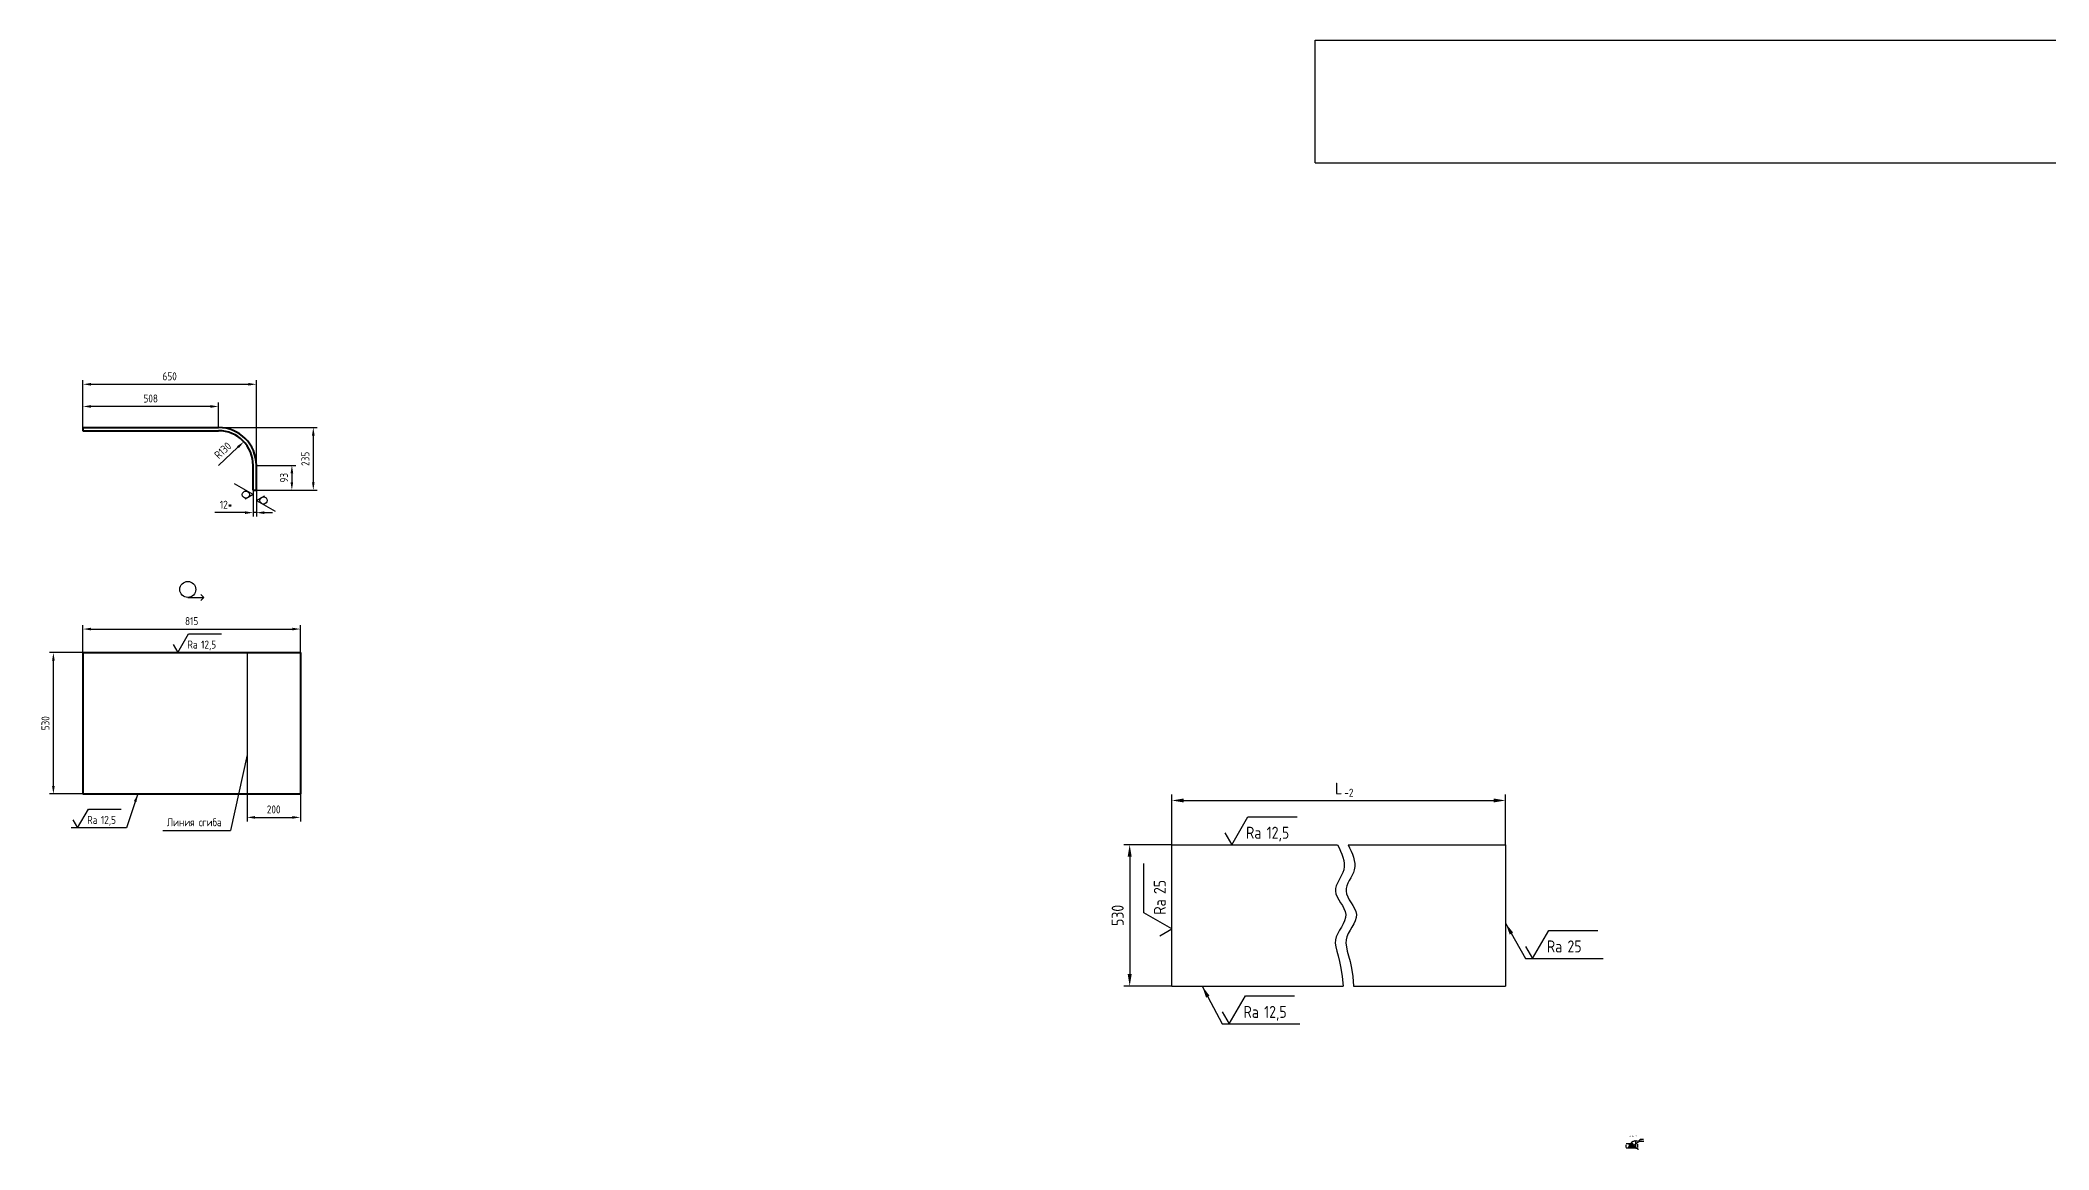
# Model space of a CAD drawing. Header units: millimetres. Extents: x -4771 to 10289, y -953 to 3206.
# Drawn here: x -4771 to 2759, y -953 to 3206 of the extents above; entities that cross this region are included whole.
import ezdxf
from ezdxf.enums import TextEntityAlignment as Align

# ---------------------------------------------------------------- set-up
doc = ezdxf.new("R2010")
doc.units = ezdxf.units.MM
doc.linetypes.add('PHANTOM', pattern=[2.5, 1.25, -0.25, 0.25, -0.25, 0.25, -0.25])
for name, color, linetype in [('Bord', 1, 'Continuous'), ('Cont', 6, 'Continuous'), ('DIM', 7, 'Continuous'), ('HATCH', 2, 'Continuous'), ('PHAN', 5, 'PHANTOM'), ('Text', 3, 'Continuous'), ('Textb', 6, 'Continuous')]:
    doc.layers.add(name, color=color, linetype=linetype)
doc.styles.add('Style1', font='romans.shx', dxfattribs={"width": 0.8})
doc.dimstyles.new('Copy of LIN 15', dxfattribs={"dimscale": 15, "dimtxt": 3, "dimasz": 3, "dimexe": 1.5, "dimexo": 0, "dimgap": 1.5, "dimtad": 1, "dimdec": 4, "dimrnd": 1, "dimdsep": 46, "dimtxsty": 'Style1', "dimcen": 0, "dimdle": 2, "dimclrd": 256, "dimclrt": 3, "dimadec": 0, "dimazin": 0, "dimtfac": 0.666667, "dimtdec": 4, "dimtmove": 0, "dimatfit": 2, "dimfxl": 1, "dimtvp": 0.833333, "dimtolj": 1, "dimtzin": 0, "dimarcsym": 0})
doc.dimstyles.new('Copy of LIN_10', dxfattribs={"dimscale": 10, "dimtxt": 3, "dimasz": 3, "dimexe": 1.5, "dimexo": 0, "dimgap": 1.48, "dimtad": 1, "dimtoh": 1, "dimdec": 0, "dimzin": 13, "dimdsep": 46, "dimtxsty": 'Style1', "dimcen": 0, "dimse1": 1, "dimclrt": 3, "dimadec": 0, "dimazin": 0, "dimtfac": 1, "dimtdec": 0, "dimtmove": 0, "dimatfit": 2, "dimfxl": 1, "dimtolj": 1, "dimtzin": 13, "dimarcsym": 0})
doc.dimstyles.new('Lin', dxfattribs={"dimtxt": 3, "dimasz": 3, "dimexe": 1.25, "dimexo": 0, "dimgap": 1, "dimtad": 1, "dimdec": 3, "dimtxsty": 'Style1', "dimcen": 2.5, "dimclrt": 3, "dimadec": 0, "dimazin": 0, "dimtfac": 1, "dimtdec": 3, "dimtmove": 0, "dimatfit": 3, "dimldrblk": 'DOT', "dimfxl": 1, "dimarcsym": 0})
doc.dimstyles.new('LIN_10', dxfattribs={"dimscale": 10, "dimtxt": 3, "dimasz": 3, "dimexe": 1.5, "dimexo": 0, "dimgap": 1.48, "dimtad": 1, "dimdec": 0, "dimzin": 13, "dimdsep": 46, "dimtxsty": 'Style1', "dimcen": 0, "dimclrt": 3, "dimadec": 0, "dimazin": 0, "dimtfac": 1, "dimtdec": 0, "dimtmove": 0, "dimatfit": 2, "dimfxl": 1, "dimtolj": 1, "dimtzin": 13, "dimarcsym": 0})

# ---------------------------------------------------------------- blocks, each defined once
blk = doc.blocks.new('*D19')
at = {"layer": 'DIM', "color": 0, "lineweight": -2, "transparency": 16777216}
for p, q in [((-528.7, 190.5), (-709.2, 190.5)), ((-528.7, -339.5), (-709.2, -339.5))]:
    blk.add_line(p, q, dxfattribs=at)
at = {"layer": 'DIM', "lineweight": -2, "transparency": 16777216}
blk.add_line((-686.7, 145.5), (-686.7, -294.5), dxfattribs=at)
at = {"layer": 'DIM', "transparency": 16777216}
for points in [[(-694.2, 145.5), (-679.2, 145.5), (-686.7, 190.5)], [(-694.2, -294.5), (-679.2, -294.5), (-686.7, -339.5)]]:
    blk.add_solid(points, dxfattribs=at)
at = {"layer": 'DIM', "color": 3, "transparency": 16777216, "insert": (-731.7, -74.5), "char_height": 45, "attachment_point": 5, "rotation": 90, "style": 'Style1'}
blk.add_mtext('\\A1;530', dxfattribs=at)
blk = doc.blocks.new('*D20')
at = {"layer": 'DIM', "color": 0, "lineweight": -2, "transparency": 16777216}
for p, q in [((-528.7, 190.5), (-528.7, 378.8)), ((722.3, 190.5), (722.3, 378.8))]:
    blk.add_line(p, q, dxfattribs=at)
at = {"layer": 'DIM', "lineweight": -2, "transparency": 16777216}
blk.add_line((-483.7, 356.3), (677.3, 356.3), dxfattribs=at)
at = {"layer": 'DIM', "transparency": 16777216}
for points in [[(-483.7, 363.8), (-483.7, 348.8), (-528.7, 356.3)], [(677.3, 363.8), (677.3, 348.8), (722.3, 356.3)]]:
    blk.add_solid(points, dxfattribs=at)
at = {"layer": 'DIM', "color": 3, "transparency": 16777216, "insert": (96.8, 401.3), "char_height": 45, "attachment_point": 5, "style": 'Style1'}
blk.add_mtext('\\A1;L', dxfattribs=at)
blk = doc.blocks.new('sherISO_01')
at = {"layer": 'Text'}
blk.add_line((4.04, 7), (16.36, 7), dxfattribs=at)
blk.add_lwpolyline([(-1.73, 3), (0, 0), (4.04, 7)], dxfattribs=at)
at = {"layer": 'Text', "style": 'Style1', "width": 0.8}
blk.add_text('Ra', height=3, dxfattribs=at).set_placement((3.58, 1.5))
blk.add_attdef('12,5', (8.73, 1.5), '', height=3, dxfattribs=at)
blk = doc.blocks.new('ZNAK02')
at = {"layer": 'Textb', "style": 'Style1', "width": 0.8}
blk.add_attdef('А-А', text='', height=6, dxfattribs=at).set_placement((13.9, -0.1), align=Align.RIGHT)
blk.add_attdef('SC(1)', (14.9, -0.1), '', height=5, dxfattribs=at)
blk = doc.blocks.new('*D25')
at = {"layer": 'DIM', "color": 0, "lineweight": -2, "transparency": 16777216}
for p, q in [((1184, -931.2), (1173.9, -931.2)), ((1184.4, -947.2), (1173.9, -947.2)), ((1175.1, -944.2), (1175.1, -934.2))]:
    blk.add_line(p, q, dxfattribs=at)
at = {"layer": 'DIM', "color": 0, "transparency": 16777216}
for points in [[(1174.6, -934.2), (1175.6, -934.2), (1175.1, -931.2)], [(1174.6, -944.2), (1175.6, -944.2), (1175.1, -947.2)]]:
    blk.add_solid(points, dxfattribs=at)
at = {"layer": 'DIM', "color": 3, "transparency": 16777216, "insert": (1172.6, -939.2), "char_height": 3, "attachment_point": 5, "rotation": 90, "style": 'Style1'}
blk.add_mtext('16*', dxfattribs=at)
blk = doc.blocks.new('_Dot')
at = {"color": 0, "linetype": 'ByBlock', "lineweight": -2}
blk.add_line((-0.5, 0), (-1, 0), dxfattribs=at)
at = {"color": 0, "linetype": 'ByBlock', "const_width": 0.5}
blk.add_lwpolyline([(-0.25, 0, 1), (0.25, 0, 1)], format="xyb", close=True, dxfattribs=at)
blk = doc.blocks.new('*D26')
at = {"layer": 'DIM', "color": 0, "lineweight": -2, "transparency": 16777216}
for p, q in [((1210.8, -945.2), (1219.5, -945.2)), ((1210.8, -947.2), (1219.5, -947.2)), ((1218.3, -942.2), (1218.3, -932.2)), ((1218.3, -947.2), (1218.3, -945.2)), ((1218.3, -950.2), (1218.3, -953.2))]:
    blk.add_line(p, q, dxfattribs=at)
at = {"layer": 'DIM', "color": 0, "transparency": 16777216}
for points in [[(1217.8, -942.2), (1218.8, -942.2), (1218.3, -945.2)], [(1217.8, -950.2), (1218.8, -950.2), (1218.3, -947.2)]]:
    blk.add_solid(points, dxfattribs=at)
at = {"layer": 'DIM', "color": 3, "transparency": 16777216, "insert": (1214.8, -935.7), "char_height": 3, "attachment_point": 5, "rotation": 90, "style": 'Style1'}
blk.add_mtext('\\A1;2{\\H0.7x;\\S+1^-2;}', dxfattribs=at)
blk = doc.blocks.new('*D27')
at = {"layer": 'DIM', "color": 0, "lineweight": -2, "transparency": 16777216}
for p, q in [((1199.1, -931.2), (1193.7, -924.8)), ((1210.8, -945.2), (1210.8, -918.6))]:
    blk.add_line(p, q, dxfattribs=at)
for start, end in [(136.78766, 143.57532), (90, 130), (76.42468, 83.21234)]:
    blk.add_arc((1210.8, -945.2), 25.3, start, end, dxfattribs=at)
at = {"layer": 'DIM', "color": 0, "transparency": 16777216}
for points in [[(1192, -927.5), (1192.7, -928.2), (1194.5, -925.8)], [(1213.8, -920.6), (1213.8, -919.6), (1210.8, -919.9)]]:
    blk.add_solid(points, dxfattribs=at)
at = {"layer": 'DIM', "color": 3, "transparency": 16777216, "insert": (1201.3, -919.1), "char_height": 3, "attachment_point": 5, "rotation": 20, "style": 'Style1'}
blk.add_mtext('40%%d%%P2%%d', dxfattribs=at)
blk = doc.blocks.new('*D31')
at = {"layer": 'DIM', "color": 0, "lineweight": -2, "transparency": 16777216}
for p, q in [((-4610.6, 910.7), (-4610.6, 1013.9)), ((-4580.6, 998.9), (-3825.6, 998.9)), ((-3795.6, 910.7), (-3795.6, 1013.9))]:
    blk.add_line(p, q, dxfattribs=at)
at = {"layer": 'DIM', "color": 0, "transparency": 16777216}
for points in [[(-4580.6, 1003.9), (-4580.6, 993.9), (-4610.6, 998.9)], [(-3825.6, 1003.9), (-3825.6, 993.9), (-3795.6, 998.9)]]:
    blk.add_solid(points, dxfattribs=at)
at = {"layer": 'DIM', "color": 3, "transparency": 16777216, "insert": (-4203.1, 1028.7), "char_height": 30, "attachment_point": 5, "style": 'Style1'}
blk.add_mtext('\\A1;815', dxfattribs=at)
blk = doc.blocks.new('*D32')
at = {"layer": 'DIM', "color": 0, "lineweight": -2, "transparency": 16777216}
for p, q in [((-4610.6, 910.7), (-4736.5, 910.7)), ((-4721.5, 410.7), (-4721.5, 880.7)), ((-4610.6, 380.7), (-4736.5, 380.7))]:
    blk.add_line(p, q, dxfattribs=at)
at = {"layer": 'DIM', "color": 0, "transparency": 16777216}
for points in [[(-4726.5, 880.7), (-4716.5, 880.7), (-4721.5, 910.7)], [(-4726.5, 410.7), (-4716.5, 410.7), (-4721.5, 380.7)]]:
    blk.add_solid(points, dxfattribs=at)
at = {"layer": 'DIM', "color": 3, "transparency": 16777216, "insert": (-4751.3, 645.7), "char_height": 30, "attachment_point": 5, "rotation": 90, "style": 'Style1'}
blk.add_mtext('\\A1;530', dxfattribs=at)
blk = doc.blocks.new('*D33')
at = {"layer": 'DIM', "color": 0, "lineweight": -2, "transparency": 16777216}
for p, q in [((-3972.6, 1519.4), (-3972.6, 1420.2)), ((-3960.6, 1519.4), (-3960.6, 1420.2)), ((-4002.6, 1435.2), (-4115.9, 1435.2)), ((-3960.6, 1435.2), (-3972.6, 1435.2)), ((-3930.6, 1435.2), (-3900.6, 1435.2))]:
    blk.add_line(p, q, dxfattribs=at)
at = {"layer": 'DIM', "color": 0, "transparency": 16777216}
for points in [[(-4002.6, 1440.2), (-4002.6, 1430.2), (-3972.6, 1435.2)], [(-3930.6, 1440.2), (-3930.6, 1430.2), (-3960.6, 1435.2)]]:
    blk.add_solid(points, dxfattribs=at)
at = {"layer": 'DIM', "color": 3, "transparency": 16777216, "insert": (-4074.2, 1465), "char_height": 30, "attachment_point": 5, "style": 'Style1'}
blk.add_mtext('\\A1;12*', dxfattribs=at)
blk = doc.blocks.new('sherISO_09')
at = {"layer": 'Text'}
for q in [(-1.73, 3), (4.04, 7)]:
    blk.add_line((0, 0), q, dxfattribs=at)
blk.add_circle((0, 2.71), 1.35, dxfattribs=at)
blk = doc.blocks.new('*D34')
at = {"layer": 'DIM', "color": 0, "lineweight": -2, "transparency": 16777216}
for p, q in [((-4610.6, 1754.4), (-4610.6, 1931.4)), ((-4580.6, 1916.4), (-3990.6, 1916.4)), ((-3960.6, 1566), (-3960.6, 1931.4))]:
    blk.add_line(p, q, dxfattribs=at)
at = {"layer": 'DIM', "color": 0, "transparency": 16777216}
for points in [[(-4580.6, 1921.4), (-4580.6, 1911.4), (-4610.6, 1916.4)], [(-3990.6, 1921.4), (-3990.6, 1911.4), (-3960.6, 1916.4)]]:
    blk.add_solid(points, dxfattribs=at)
at = {"layer": 'DIM', "color": 3, "transparency": 16777216, "insert": (-4285.6, 1946.2), "char_height": 30, "attachment_point": 5, "style": 'Style1'}
blk.add_mtext('\\A1;650', dxfattribs=at)
blk = doc.blocks.new('*D35')
at = {"layer": 'DIM', "color": 0, "lineweight": -2, "transparency": 16777216}
for p, q in [((-4102.6, 1754.4), (-3732.1, 1754.4)), ((-3747.1, 1724.4), (-3747.1, 1549.4)), ((-3960.6, 1519.4), (-3732.1, 1519.4))]:
    blk.add_line(p, q, dxfattribs=at)
at = {"layer": 'DIM', "color": 0, "transparency": 16777216}
for points in [[(-3752.1, 1724.4), (-3742.1, 1724.4), (-3747.1, 1754.4)], [(-3752.1, 1549.4), (-3742.1, 1549.4), (-3747.1, 1519.4)]]:
    blk.add_solid(points, dxfattribs=at)
at = {"layer": 'DIM', "color": 3, "transparency": 16777216, "insert": (-3776.9, 1636.9), "char_height": 30, "attachment_point": 5, "rotation": 90, "style": 'Style1'}
blk.add_mtext('\\A1;235', dxfattribs=at)
blk = doc.blocks.new('*D36')
at = {"layer": 'DIM', "color": 0, "lineweight": -2, "transparency": 16777216}
blk.add_line((-4102.6, 1612.4), (-4029.5, 1680.7), dxfattribs=at)
at = {"layer": 'DIM', "color": 0, "transparency": 16777216}
blk.add_solid([(-4032.9, 1684.3), (-4026.1, 1677), (-4007.6, 1701.1)], dxfattribs=at)
at = {"layer": 'DIM', "color": 3, "transparency": 16777216, "insert": (-4086.4, 1668.3), "char_height": 30, "attachment_point": 5, "rotation": 43.0255, "style": 'Style1'}
blk.add_mtext('\\A1;R130', dxfattribs=at)
blk = doc.blocks.new('ZNAK09')
at = {"layer": 'Cont'}
for p, q in [((8.51, 0.22), (14.53, 0.22)), ((14.53, 0.22), (13.4, 1.35)), ((14.53, 0.22), (13.4, -0.91))]:
    blk.add_line(p, q, dxfattribs=at)
blk.add_circle((8.51, 3.22), 3, dxfattribs=at)
at = {"layer": 'Textb', "style": 'Style1', "width": 0.8}
blk.add_attdef('А', text='', height=6, dxfattribs=at).set_placement((3.83, 0.22), align=Align.RIGHT)
blk = doc.blocks.new('*D40')
at = {"layer": 'DIM', "color": 0, "lineweight": -2, "transparency": 16777216}
for p, q in [((-3995.6, 380.7), (-3995.6, 277.9)), ((-3795.6, 380.7), (-3795.6, 277.9)), ((-3965.6, 292.9), (-3825.6, 292.9))]:
    blk.add_line(p, q, dxfattribs=at)
at = {"layer": 'DIM', "color": 0, "transparency": 16777216}
for points in [[(-3965.6, 297.9), (-3965.6, 287.9), (-3995.6, 292.9)], [(-3825.6, 297.9), (-3825.6, 287.9), (-3795.6, 292.9)]]:
    blk.add_solid(points, dxfattribs=at)
at = {"layer": 'DIM', "color": 3, "transparency": 16777216, "insert": (-3895.6, 322.7), "char_height": 30, "attachment_point": 5, "style": 'Style1'}
blk.add_mtext('\\A1;200', dxfattribs=at)
blk = doc.blocks.new('*D41')
at = {"layer": 'DIM', "color": 0, "lineweight": -2, "transparency": 16777216}
for p, q in [((-3960.6, 1612.4), (-3812.4, 1612.4)), ((-3827.4, 1582.4), (-3827.4, 1549.4)), ((-3920.6, 1519.4), (-3812.4, 1519.4))]:
    blk.add_line(p, q, dxfattribs=at)
at = {"layer": 'DIM', "color": 0, "transparency": 16777216}
for points in [[(-3832.4, 1582.4), (-3822.4, 1582.4), (-3827.4, 1612.4)], [(-3832.4, 1549.4), (-3822.4, 1549.4), (-3827.4, 1519.4)]]:
    blk.add_solid(points, dxfattribs=at)
at = {"layer": 'DIM', "color": 3, "transparency": 16777216, "insert": (-3857.2, 1565.9), "char_height": 30, "attachment_point": 5, "rotation": 90, "style": 'Style1'}
blk.add_mtext('\\A1;93', dxfattribs=at)
blk = doc.blocks.new('*D42')
at = {"layer": 'DIM', "color": 0, "lineweight": -2, "transparency": 16777216}
for p, q in [((-4610.6, 1754.4), (-4610.6, 1848.3)), ((-4132.6, 1833.3), (-4580.6, 1833.3)), ((-4102.6, 1754.4), (-4102.6, 1848.3))]:
    blk.add_line(p, q, dxfattribs=at)
at = {"layer": 'DIM', "color": 0, "transparency": 16777216}
for points in [[(-4580.6, 1838.3), (-4580.6, 1828.3), (-4610.6, 1833.3)], [(-4132.6, 1838.3), (-4132.6, 1828.3), (-4102.6, 1833.3)]]:
    blk.add_solid(points, dxfattribs=at)
at = {"layer": 'DIM', "color": 3, "transparency": 16777216, "insert": (-4356.6, 1863.1), "char_height": 30, "attachment_point": 5, "style": 'Style1'}
blk.add_mtext('\\A1;508', dxfattribs=at)

msp = doc.modelspace()

# ---------------------------------------------------------------- hatches: boundary and pattern name
at = {"layer": 'HATCH'}
h = msp.add_hatch(dxfattribs=at)
h.set_pattern_fill('ANSI31', color=256, angle=90, style=0)
h.set_pattern_definition([(135, (3461.479, 519.9854), (-2.245064, -2.245064), [])])
edge = h.paths.add_edge_path()
edge.add_line((1199.0543, -931.21496), (1184.03159, -931.21496))
edge.add_spline(control_points=[(1184.03159, -931.21496), (1185.41462, -933.66859), (1187.87369, -938.03121), (1181.85364, -942.61929), (1183.62879, -945.84478), (1184.38288, -947.21496)], knot_values=[0, 0, 0, 0, 7.3367192091, 13.0448916899, 17.2605295644, 17.2605295644, 17.2605295644, 17.2605295644], degree=3, periodic=0)
edge.add_line((1184.38288, -947.21496), (1210.8017, -947.21496))
edge.add_line((1210.8017, -947.21496), (1210.8017, -945.21496))
edge.add_line((1210.8017, -945.21496), (1199.0543, -931.21496))

# ---------------------------------------------------------------- linework, layer by layer
at = {"layer": 'Bord'}
for points, knots in [([(92.31992, 190.46493), (107.84207, 158.99354), (137.19061, 99.48895), (54.74, 13.54664), (158.88815, -72.84311), (52.72429, -166.97045), (106.48621, -234.21764), (112.98655, -339.53507)], [0, 0, 0, 0, 96.3628755031, 182.1982582264, 278.1580791855, 381.2517061918, 488.215552354, 488.215552354, 488.215552354, 488.215552354]), ([(132.02317, 190.46493), (147.54532, 158.99354), (176.89386, 99.48895), (94.44325, 13.54664), (198.5914, -72.84311), (92.42754, -166.97045), (146.18946, -234.21764), (152.6898, -339.53507)], [0, 0, 0, 0, 96.3628755031, 182.1982582264, 278.1580791855, 381.2517061918, 488.215552354, 488.215552354, 488.215552354, 488.215552354]), ([(1184.03159, -931.21496), (1185.41462, -933.66859), (1187.87369, -938.03121), (1181.85364, -942.61929), (1183.62879, -945.84478), (1184.38288, -947.21496)], [0, 0, 0, 0, 7.3367192091, 13.0448916899, 17.2605295644, 17.2605295644, 17.2605295644, 17.2605295644])]:
    msp.add_open_spline(points, degree=3, knots=knots, dxfattribs=at)
at = {"layer": 'Cont'}
for p, q in [((8.89918, 2746.2947), (8.89918, 3206.2947)), ((8.89918, 3206.2947), (10288.89918, 3206.2947)), ((8.89918, 2746.2947), (10288.89918, 2746.2947)), ((-528.74557, -339.53507), (-528.74557, 190.46493)), ((-528.74557, 190.46493), (92.31992, 190.46493)), ((132.02317, 190.46493), (722.25859, 190.46493)), ((722.25859, 190.46493), (722.25859, -339.53507)), ((-528.74557, -339.53507), (112.98655, -339.53507)), ((152.6898, -339.53507), (722.25859, -339.53507)), ((1199.0543, -931.21496), (1184.03159, -931.21496)), ((1210.8017, -947.21496), (1184.38288, -947.21496)), ((1210.8017, -945.21496), (1199.0543, -931.21496)), ((1210.8017, -947.21496), (1210.8017, -945.21496))]:
    msp.add_line(p, q, dxfattribs=at)
at = {"layer": 'Cont', "lineweight": 40}
for p, q in [((-4610.58654, 1754.428), (-4102.59077, 1754.428)), ((-4610.58654, 1754.428), (-4610.58654, 1742.428)), ((-4610.58654, 1742.428), (-4102.59077, 1742.428)), ((-3972.59076, 1519.428), (-3972.59077, 1612.42802)), ((-3960.59079, 1519.428), (-3960.59079, 1612.51029)), ((-3972.59076, 1519.428), (-3960.59079, 1519.428)), ((-4610.58654, 910.69132), (-4610.58654, 380.69132)), ((-4610.58654, 910.69132), (-3795.58654, 910.69132)), ((-3795.58654, 910.69132), (-3795.58654, 380.69132)), ((-4610.58654, 380.69132), (-3795.58654, 380.69132))]:
    msp.add_line(p, q, dxfattribs=at)
for radius in [142, 130]:
    msp.add_arc((-4102.59077, 1612.428), radius, 0, 90, dxfattribs=at)
at = {"layer": 'DIM'}
for p, q in [((-3995.58654, 526.88675), (-4057.1228, 243.7443)), ((-4447.76889, 253.44324), (-4654.72348, 253.44324)), ((-4310.71957, 243.7443), (-4057.1228, 243.7443)), ((797.49374, -235.71836), (1088.40293, -235.71836)), ((-339.62733, -481.23363), (-48.71814, -481.23363)), ((1223.05951, -920.4497), (1241.07443, -920.4497))]:
    msp.add_line(p, q, dxfattribs=at)
at = {"layer": 'PHAN', "ltscale": 5}
msp.add_line((-3995.58654, 910.69132), (-3995.58654, 380.69132), dxfattribs=at)

# ---------------------------------------------------------------- block references
at = {"layer": 'Bord'}
msp.add_blockref('ZNAK02', (1187.79223, -904.69781), dxfattribs=at).add_auto_attribs({'А-А': 'А-А', 'SC(1)': '(1:1)'})
at = {"layer": 'DIM', "xscale": 10, "yscale": 10, "zscale": 10}
for p, rotation in [((-3972.59076, 1502.81222), 90), ((-3960.59079, 1480.95988), 270)]:
    msp.add_blockref('sherISO_09', p, dxfattribs=dict(at, rotation=rotation))
msp.add_blockref('ZNAK09', (-4302.63153, 1115.25115), dxfattribs=at)
at = {"layer": 'DIM'}
for p, xscale, yscale, zscale, values in [((-4254.9601, 910.69132), 10, 10, 10, {'12,5': '12,5'}), ((-4630.65366, 253.44324), 10, 10, 10, {'12,5': '12,5'}), ((-304.18562, 190.46493), 15, 15, 15, {'12,5': '12,5'}), ((823.4745, -235.71837), 15, 15, 15, {'12,5': '25'}), ((-313.64657, -481.23364), 15, 15, 15, {'12,5': '12,5'})]:
    msp.add_blockref('sherISO_01', p, dxfattribs=dict(at, xscale=xscale, yscale=yscale, zscale=zscale)).add_auto_attribs(values)
at = {"layer": 'DIM', "xscale": 15, "yscale": 15, "zscale": 15, "rotation": 90}
msp.add_blockref('sherISO_01', (-528.74557, -125.42001), dxfattribs=at).add_auto_attribs({'12,5': '25'})
at = {"layer": 'DIM'}
msp.add_blockref('sherISO_01', (1223.05951, -920.4497), dxfattribs=at).add_auto_attribs({'12,5': '12,5'})

# ---------------------------------------------------------------- texts
at = {"layer": 'DIM', "color": 3, "char_height": 30, "attachment_point": 7, "style": 'Style1'}
for insert in [(1481.174, 51.89072), (1153.42029, -263.422)]:
    msp.add_mtext('\\A1;', dxfattribs=dict(at, insert=insert))
at = {"layer": 'Text', "style": 'Style1', "width": 0.8}
for s, p in [('-2', (117.93466, 370.45811)), ('Линия сгиба', (-4295.61488, 259.64421))]:
    msp.add_text(s, height=30, dxfattribs=at).set_placement(p)

# ---------------------------------------------------------------- dimensions: what is measured, and where the dimension line sits
at = {"layer": 'DIM'}
for base, p1, p2, picture, middle in [((-3960.59079, 1916.43412), (-4610.58654, 1754.428), (-3960.59079, 1565.96915), '*D34', (-4285.58867, 1946.23412)), ((-4610.58654, 1833.34809), (-4102.59077, 1754.428), (-4610.58654, 1754.428), '*D42', (-4356.58865, 1863.14809)), ((-3795.58654, 998.92155), (-4610.58654, 910.69132), (-3795.58654, 910.69132), '*D31', (-4203.08654, 1028.72155))]:
    dim = msp.add_linear_dim(base=base, p1=p1, p2=p2, dimstyle='LIN_10', dxfattribs=at)
    dim.commit()
    dim.dimension.update_dxf_attribs({"geometry": picture, "text_midpoint": middle})
for base, p1, p2, angle, picture, middle in [((-3747.143, 1519.428), (-4102.59077, 1754.428), (-3960.59079, 1519.428), 90, '*D35', (-3776.943, 1636.928)), ((-3827.4153, 1519.428), (-3960.59077, 1612.428), (-3920.58849, 1519.428), 90, '*D41', (-3857.2153, 1565.928)), ((-4721.51019, 910.69132), (-4610.58654, 380.69132), (-4610.58654, 910.69132), 90, '*D32', (-4751.31019, 645.69132)), ((-3795.58654, 292.92215), (-3995.58654, 380.69132), (-3795.58654, 380.69132), 180, '*D40', (-3895.58654, 322.72215))]:
    dim = msp.add_linear_dim(base=base, p1=p1, p2=p2, angle=angle, dimstyle='LIN_10', dxfattribs=at)
    dim.commit()
    dim.dimension.update_dxf_attribs({"geometry": picture, "text_midpoint": middle})
dim = msp.add_radius_dim(center=(-4102.59077, 1612.428), mpoint=(-4007.55426, 1701.1301), dimstyle='Copy of LIN_10', dxfattribs=at)
dim.commit()
dim.dimension.update_dxf_attribs({"geometry": '*D36', "text_midpoint": (-4086.37151, 1668.32949)})
for base, p1, p2, text, dimstyle, picture, middle in [((-3972.59076, 1435.2414), (-3960.59079, 1519.428), (-3972.59076, 1519.428), '<>*', 'LIN_10', '*D33', (-4074.2479, 1465.0414)), ((722.25859, 356.25293), (-528.74557, 190.46493), (722.25859, 190.46493), 'L', 'Copy of LIN 15', '*D20', (96.75651, 401.25293))]:
    dim = msp.add_linear_dim(base=base, p1=p1, p2=p2, text=text, dimstyle=dimstyle, dxfattribs=at)
    dim.commit()
    dim.dimension.update_dxf_attribs({"geometry": picture, "text_midpoint": middle})
for base, p1, p2, text, dimstyle, picture, middle in [((-686.71274, -339.53507), (-528.74557, 190.46493), (-528.74557, -339.53507), '530', 'Copy of LIN 15', '*D19', (-731.71274, -74.53507)), ((1175.12992, -931.21496), (1184.38288, -947.21496), (1184.03159, -931.21496), '<>*', 'Lin', '*D25', (1172.62992, -939.21496)), ((1218.27498, -945.21496), (1210.8017, -947.21496), (1210.8017, -945.21496), '\\A1;<>{\\H0.7x;\\S+1^-2;}', 'Lin', '*D26', (1214.82498, -935.68354))]:
    dim = msp.add_linear_dim(base=base, p1=p1, p2=p2, angle=90, text=text, dimstyle=dimstyle, dxfattribs=at)
    dim.commit()
    dim.dimension.update_dxf_attribs({"geometry": picture, "text_midpoint": middle})
dim = msp.add_angular_dim_2l(base=(1204.95828, -920.55964), line1=((1210.8017, -947.21496), (1210.8017, -945.21496)), line2=((1210.8017, -945.21496), (1199.0543, -931.21496)), text='40%%d%%P2%%d', dimstyle='Lin', dxfattribs=at)
dim.commit()
dim.dimension.update_dxf_attribs({"geometry": '*D27', "text_midpoint": (1201.28043, -919.0555)})

# ---------------------------------------------------------------- leaders
msp.add_leader([(-4405.23752, 380.69132), (-4447.76889, 253.44324)], dimstyle='Copy of LIN_10', override={"dimarcsym": 1}, dxfattribs=at)
for points, dimstyle in [([(722.25859, -103.62448), (797.49374, -235.71836)], 'Copy of LIN 15'), ([(-414.86248, -339.53507), (-339.62733, -481.23363)], 'Copy of LIN 15'), ([(1203.32814, -936.30833), (1223.05951, -920.4497)], 'Lin')]:
    msp.add_leader(points, dimstyle=dimstyle, dxfattribs=at)

doc.saveas('drawing.dxf')
